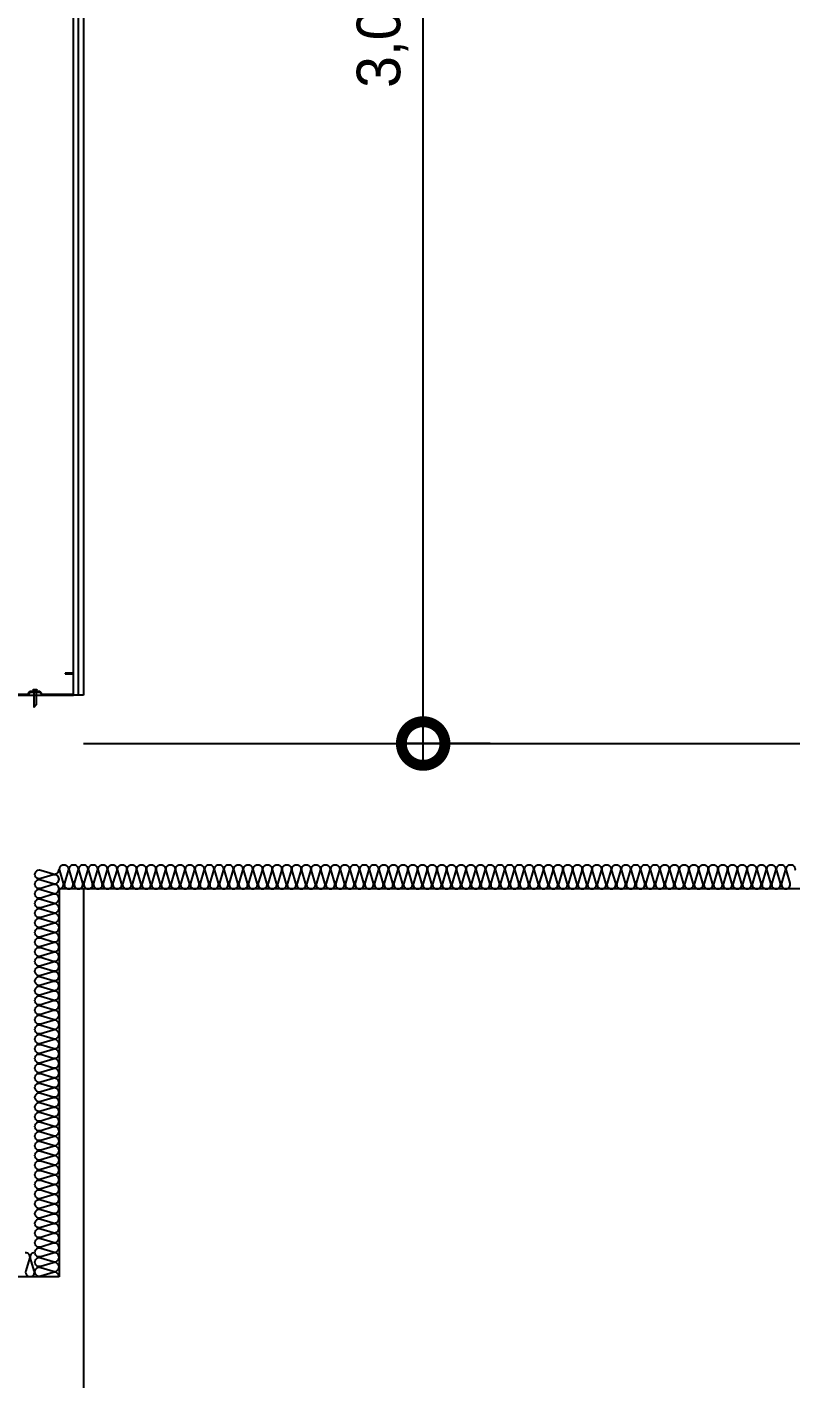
# Model space of a CAD drawing. Header units: millimetres. Extents: x 19868 to 801382, y -4805 to 85279.
# Drawn here: x 324872 to 326449, y 40968 to 43757 of the extents above; entities that cross this region are included whole.
import ezdxf

# ---------------------------------------------------------------- set-up
doc = ezdxf.new("R2010")
doc.units = ezdxf.units.MM
doc.header["$LTSCALE"] = 250
doc.layers.get('Defpoints').update_dxf_attribs({"color": 151})
for name, color, linetype in [('8입면선', 8, 'Continuous'), ('A-ELE-8', 8, 'Continuous'), ('A-FIN', 6, 'Continuous'), ('A-WALL-D', 7, 'Continuous'), ('GAGAM-DT', 7, 'Continuous'), ('ISL', 251, 'Continuous'), ('입면', 7, 'Continuous')]:
    doc.layers.add(name, color=color, linetype=linetype)
doc.layers.add('CK', color=221, linetype='Continuous', plot=False)
doc.styles.add('Gdim', font='')
doc.styles.get('Gdim').set_extended_font_data('Dotum')
doc.dimstyles.new('Gdim50', dxfattribs={"dimscale": 30, "dimtxt": 3, "dimasz": 6, "dimexe": 1.5, "dimexo": 2, "dimgap": 1, "dimtad": 1, "dimdec": 0, "dimzin": 0, "dimdsep": 46, "dimlunit": 6, "dimtxsty": 'Gdim', "dimblk": 'DOTSMALL', "dimcen": 1.5, "dimdle": 1.5, "dimclrd": 256, "dimclre": 256, "dimclrt": 256, "dimazin": 0, "dimtfac": 1, "dimtdec": 0, "dimtix": 1, "dimtmove": 2, "dimatfit": 3, "dimldrblk": 'DOTSMALL', "dimfxl": 1.5, "dimtolj": 1, "dimtzin": 0, "dimlwd": -1, "dimlwe": -1, "dimarcsym": 1})

# ---------------------------------------------------------------- blocks, each defined once
blk = doc.blocks.new('*U121')
at = {"layer": '8입면선', "color": 8}
blk.add_line((3316577.6, 472011.4), (3316577.6, 476211.4), dxfattribs=at)
at = {"layer": 'A-WALL-D'}
for p, q in [((3316567.6, 472021.4), (3316567.6, 476211.4)), ((3316587.6, 476211.4), (3316587.6, 472011.4)), ((3316587.6, 472011.4), (3316567.6, 472011.4))]:
    blk.add_line(p, q, dxfattribs=at)
at = {"layer": 'CK', "linetype": 'Continuous'}
blk.add_line((3316472.9, 472011.4), (3316502.3, 472011.4), dxfattribs=at)
at = {"layer": 'GAGAM-DT', "color": 8}
for p, q in [((3316482.8, 472017.2), (3316482.8, 472020.7)), ((3316492.7, 472017.2), (3316482.8, 472017.2)), ((3316491.2, 472022.2), (3316484.3, 472022.2)), ((3316485.3, 472017.2), (3316485.3, 472022.2)), ((3316485.3, 472017.2), (3316485.3, 471985.8)), ((3316490.3, 472017.2), (3316490.3, 472022.2)), ((3316490.3, 472017.2), (3316490.3, 471991.3)), ((3316492.7, 472017.2), (3316492.7, 472020.7)), ((3316490.3, 471991.3), (3316485.3, 471985.8))]:
    blk.add_line(p, q, dxfattribs=at)
for centre, start, end in [((3316484.3, 472020.7), 90, 180), ((3316491.2, 472020.7), 0, 90)]:
    blk.add_arc(centre, 1.51, start, end, dxfattribs=at)
at = {"layer": '입면', "color": 6}
for p, q in [((3316567.6, 472056.4), (3316549.8, 472056.4)), ((3316549.8, 472056.4), (3316549.8, 472055.2)), ((3316549.8, 472055.2), (3316566.4, 472055.2)), ((3316566.4, 472055.2), (3316566.4, 472012.6)), ((3316567.6, 472011.4), (3316567.6, 472056.4)), ((3316407.6, 472011.4), (3316472.9, 472011.4)), ((3316472.4, 472012.6), (3316408.8, 472012.6)), ((3316477.4, 472018.5), (3316472.4, 472012.6)), ((3316472.9, 472011.4), (3316477.9, 472017.3)), ((3316497.8, 472018.5), (3316477.4, 472018.5)), ((3316477.9, 472017.3), (3316497.3, 472017.3)), ((3316497.3, 472017.3), (3316502.3, 472011.4)), ((3316502.8, 472012.6), (3316497.8, 472018.5)), ((3316502.3, 472011.4), (3316567.6, 472011.4)), ((3316566.4, 472012.6), (3316502.8, 472012.6))]:
    blk.add_line(p, q, dxfattribs=at)
blk = doc.blocks.new('_DotSmall')
at = {"color": 0, "linetype": 'ByBlock', "const_width": 0.5}
blk.add_lwpolyline([(-0.0625, 0, 1), (0.0625, 0, 1)], format="xyb", close=True, dxfattribs=at)
blk = doc.blocks.new('*D258')
at = {"layer": 'CK', "transparency": 16777216}
for p, q in [((325689.6, 42233.9), (325689.6, 45323.9)), ((325827.8, 45278.9), (325644.6, 45278.9)), ((325827.8, 42278.9), (325644.6, 42278.9))]:
    blk.add_line(p, q, dxfattribs=at)
at = {"layer": 'Defpoints', "color": 0, "transparency": 16777216}
for p in [(325689.6, 45278.9), (325887.8, 45278.9), (325887.8, 42278.9)]:
    blk.add_point(p, dxfattribs=at)
at = {"layer": 'CK', "transparency": 16777216, "xscale": 180, "yscale": 180, "zscale": 180}
for p, rotation in [((325689.6, 45278.9), 90), ((325689.6, 42278.9), 270)]:
    blk.add_blockref('_DotSmall', p, dxfattribs=dict(at, rotation=rotation))
at = {"layer": 'CK', "transparency": 16777216, "insert": (325605.8, 43778.9), "char_height": 90, "attachment_point": 5, "rotation": 90, "style": 'Gdim'}
blk.add_mtext('\\A1;3,000', dxfattribs=at)

msp = doc.modelspace()

# ---------------------------------------------------------------- linework, layer by layer
at = {"layer": 'A-ELE-8'}
msp.add_line((324988.2, 41978.9), (324988.2, 34592.9), dxfattribs=at)
at = {"layer": 'A-FIN'}
msp.add_line((324988.2, 42278.9), (327788.2, 42278.9), dxfattribs=at)
at = {"layer": 'ISL'}
for p, q in [((327438.2, 41978.9), (324938.2, 41978.9)), ((324938.2, 41978.9), (324938.2, 41178.9)), ((324938.2, 41178.9), (324238.2, 41178.9))]:
    msp.add_line(p, q, dxfattribs=at)
for points in [[(324938.2, 41178.9, 0.509267), (324926.1, 41187.8), (324900.3, 41180.1, -1.372593), (324900.3, 41197.8), (324926.1, 41190.1, 0.509267), (324938.2, 41198.9, 0.509267), (324926.1, 41207.8), (324900.3, 41200.1, -1.372593), (324900.3, 41217.8), (324926.1, 41210.1, 0.509267), (324938.2, 41218.9, 0.509267), (324926.1, 41227.8), (324900.3, 41220.1, -1.372593), (324900.3, 41237.8), (324926.1, 41230.1, 0.509267), (324938.2, 41238.9, 0.509267), (324926.1, 41247.8), (324900.3, 41240.1, -1.372593), (324900.3, 41257.8), (324926.1, 41250.1, 0.509267), (324938.2, 41258.9, 0.509267), (324926.1, 41267.8), (324900.3, 41260.1, -1.372593), (324900.3, 41277.8), (324926.1, 41270.1, 0.509267), (324938.2, 41278.9, 0.509267), (324926.1, 41287.8), (324900.3, 41280.1, -1.372593), (324900.3, 41297.8), (324926.1, 41290.1, 0.509267), (324938.2, 41298.9, 0.509267), (324926.1, 41307.8), (324900.3, 41300.1, -1.372593), (324900.3, 41317.8), (324926.1, 41310.1, 0.509267), (324938.2, 41318.9, 0.509267), (324926.1, 41327.8), (324900.3, 41320.1, -1.372593), (324900.3, 41337.8), (324926.1, 41330.1, 0.509267), (324938.2, 41338.9, 0.509267), (324926.1, 41347.8), (324900.3, 41340.1, -1.372593), (324900.3, 41357.8), (324926.1, 41350.1, 0.509267), (324938.2, 41358.9, 0.509267), (324926.1, 41367.8), (324900.3, 41360.1, -1.372593), (324900.3, 41377.8), (324926.1, 41370.1, 0.509267), (324938.2, 41378.9, 0.509267), (324926.1, 41387.8), (324900.3, 41380.1, -1.372593), (324900.3, 41397.8), (324926.1, 41390.1, 0.509267), (324938.2, 41398.9, 0.509267), (324926.1, 41407.8), (324900.3, 41400.1, -1.372593), (324900.3, 41417.8), (324926.1, 41410.1, 0.509267), (324938.2, 41418.9, 0.509267), (324926.1, 41427.8), (324900.3, 41420.1, -1.372593), (324900.3, 41437.8), (324926.1, 41430.1, 0.509267), (324938.2, 41438.9, 0.509267), (324926.1, 41447.8), (324900.3, 41440.1, -1.372593), (324900.3, 41457.8), (324926.1, 41450.1, 0.509267), (324938.2, 41458.9, 0.509267), (324926.1, 41467.8), (324900.3, 41460.1, -1.372593), (324900.3, 41477.8), (324926.1, 41470.1, 0.509267), (324938.2, 41478.9, 0.509267), (324926.1, 41487.8), (324900.3, 41480.1, -1.372593), (324900.3, 41497.8), (324926.1, 41490.1, 0.509267), (324938.2, 41498.9, 0.509267), (324926.1, 41507.8), (324900.3, 41500.1, -1.372593), (324900.3, 41517.8), (324926.1, 41510.1, 0.509267), (324938.2, 41518.9, 0.509267), (324926.1, 41527.8), (324900.3, 41520.1, -1.372593), (324900.3, 41537.8), (324926.1, 41530.1, 0.509267), (324938.2, 41538.9, 0.509267), (324926.1, 41547.8), (324900.3, 41540.1, -1.372593), (324900.3, 41557.8), (324926.1, 41550.1, 0.509267), (324938.2, 41558.9, 0.509267), (324926.1, 41567.8), (324900.3, 41560.1, -1.372593), (324900.3, 41577.8), (324926.1, 41570.1, 0.509267), (324938.2, 41578.9, 0.509267), (324926.1, 41587.8), (324900.3, 41580.1, -1.372593), (324900.3, 41597.8), (324926.1, 41590.1, 0.509267), (324938.2, 41598.9, 0.509267), (324926.1, 41607.8), (324900.3, 41600.1, -1.372593), (324900.3, 41617.8), (324926.1, 41610.1, 0.509267), (324938.2, 41618.9, 0.509267), (324926.1, 41627.8), (324900.3, 41620.1, -1.372593), (324900.3, 41637.8), (324926.1, 41630.1, 0.509267), (324938.2, 41638.9, 0.509267), (324926.1, 41647.8), (324900.3, 41640.1, -1.372593), (324900.3, 41657.8), (324926.1, 41650.1, 0.509267), (324938.2, 41658.9, 0.509267), (324926.1, 41667.8), (324900.3, 41660.1, -1.372593), (324900.3, 41677.8), (324926.1, 41670.1, 0.509267), (324938.2, 41678.9, 0.509267), (324926.1, 41687.8), (324900.3, 41680.1, -1.372593), (324900.3, 41697.8), (324926.1, 41690.1, 0.509267), (324938.2, 41698.9, 0.509267), (324926.1, 41707.8), (324900.3, 41700.1, -1.372593), (324900.3, 41717.8), (324926.1, 41710.1, 0.509267), (324938.2, 41718.9, 0.509267), (324926.1, 41727.8), (324900.3, 41720.1, -1.372593), (324900.3, 41737.8), (324926.1, 41730.1, 0.509267), (324938.2, 41738.9, 0.509267), (324926.1, 41747.8), (324900.3, 41740.1, -1.372593), (324900.3, 41757.8), (324926.1, 41750.1, 0.509267), (324938.2, 41758.9, 0.509267), (324926.1, 41767.8), (324900.3, 41760.1, -1.372593), (324900.3, 41777.8), (324926.1, 41770.1, 0.509267), (324938.2, 41778.9, 0.509267), (324926.1, 41787.8), (324900.3, 41780.1, -1.372593), (324900.3, 41797.8), (324926.1, 41790.1, 0.509267), (324938.2, 41798.9, 0.509267), (324926.1, 41807.8), (324900.3, 41800.1, -1.372593), (324900.3, 41817.8), (324926.1, 41810.1, 0.509267), (324938.2, 41818.9, 0.509267), (324926.1, 41827.8), (324900.3, 41820.1, -1.372593), (324900.3, 41837.8), (324926.1, 41830.1, 0.509267), (324938.2, 41838.9, 0.509267), (324926.1, 41847.8), (324900.3, 41840.1, -1.372593), (324900.3, 41857.8), (324926.1, 41850.1, 0.509267), (324938.2, 41858.9, 0.509267), (324926.1, 41867.8), (324900.3, 41860.1, -1.372593), (324900.3, 41877.8), (324926.1, 41870.1, 0.509267), (324938.2, 41878.9, 0.509267), (324926.1, 41887.8), (324900.3, 41880.1, -1.372593), (324900.3, 41897.8), (324926.1, 41890.1, 0.509267), (324938.2, 41898.9, 0.509267), (324926.1, 41907.8), (324900.3, 41900.1, -1.372593), (324900.3, 41917.8), (324926.1, 41910.1, 0.509267), (324938.2, 41918.9, 0.509267), (324926.1, 41927.8), (324900.3, 41920.1, -1.372593), (324900.3, 41937.8), (324926.1, 41930.1, 0.509267), (324938.2, 41938.9, 0.509267), (324926.1, 41947.8), (324900.3, 41940.1, -1.372593), (324900.3, 41957.8), (324926.1, 41950.1, 0.509267), (324938.2, 41958.9, 0.509267), (324926.1, 41967.8), (324900.3, 41960.1, -1.372593), (324900.3, 41977.8), (324926.1, 41970.1, 0.509267), (324938.2, 41978.9, 0.509267), (324926.1, 41987.8), (324900.3, 41980.1, -1.372593), (324900.3, 41997.8), (324926.1, 41990.1, 0.509267), (324938.2, 41998.9, 0.509267), (324926.1, 42007.8), (324900.3, 42000.1, -1.372593), (324900.3, 42017.8), (324926.1, 42010.1, 0.509267), (324938.2, 42018.9)], [(324938.2, 41978.9, 0.509267), (324947, 41991.1), (324939.4, 42016.8, -1.372593), (324957, 42016.8), (324949.4, 41991.1, 0.509267), (324958.2, 41978.9, 0.509267), (324967, 41991.1), (324959.4, 42016.8, -1.372593), (324977, 42016.8), (324969.4, 41991.1, 0.509267), (324978.2, 41978.9, 0.509267), (324987, 41991.1), (324979.4, 42016.8, -1.372593), (324997, 42016.8), (324989.4, 41991.1, 0.509267), (324998.2, 41978.9, 0.509267), (325007, 41991.1), (324999.4, 42016.8, -1.372593), (325017, 42016.8), (325009.4, 41991.1, 0.509267), (325018.2, 41978.9, 0.509267), (325027, 41991.1), (325019.4, 42016.8, -1.372593), (325037, 42016.8), (325029.4, 41991.1, 0.509267), (325038.2, 41978.9, 0.509267), (325047, 41991.1), (325039.4, 42016.8, -1.372593), (325057, 42016.8), (325049.4, 41991.1, 0.509267), (325058.2, 41978.9, 0.509267), (325067, 41991.1), (325059.4, 42016.8, -1.372593), (325077, 42016.8), (325069.4, 41991.1, 0.509267), (325078.2, 41978.9, 0.509267), (325087, 41991.1), (325079.4, 42016.8, -1.372593), (325097, 42016.8), (325089.4, 41991.1, 0.509267), (325098.2, 41978.9, 0.509267), (325107, 41991.1), (325099.4, 42016.8, -1.372593), (325117, 42016.8), (325109.4, 41991.1, 0.509267), (325118.2, 41978.9, 0.509267), (325127, 41991.1), (325119.4, 42016.8, -1.372593), (325137, 42016.8), (325129.4, 41991.1, 0.509267), (325138.2, 41978.9, 0.509267), (325147, 41991.1), (325139.4, 42016.8, -1.372593), (325157, 42016.8), (325149.4, 41991.1, 0.509267), (325158.2, 41978.9, 0.509267), (325167, 41991.1), (325159.4, 42016.8, -1.372593), (325177, 42016.8), (325169.4, 41991.1, 0.509267), (325178.2, 41978.9, 0.509267), (325187, 41991.1), (325179.4, 42016.8, -1.372593), (325197, 42016.8), (325189.4, 41991.1, 0.509267), (325198.2, 41978.9, 0.509267), (325207, 41991.1), (325199.4, 42016.8, -1.372593), (325217, 42016.8), (325209.4, 41991.1, 0.509267), (325218.2, 41978.9, 0.509267), (325227, 41991.1), (325219.4, 42016.8, -1.372593), (325237, 42016.8), (325229.4, 41991.1, 0.509267), (325238.2, 41978.9, 0.509267), (325247, 41991.1), (325239.4, 42016.8, -1.372593), (325257, 42016.8), (325249.4, 41991.1, 0.509267), (325258.2, 41978.9, 0.509267), (325267, 41991.1), (325259.4, 42016.8, -1.372593), (325277, 42016.8), (325269.4, 41991.1, 0.509267), (325278.2, 41978.9, 0.509267), (325287, 41991.1), (325279.4, 42016.8, -1.372593), (325297, 42016.8), (325289.4, 41991.1, 0.509267), (325298.2, 41978.9, 0.509267), (325307, 41991.1), (325299.4, 42016.8, -1.372593), (325317, 42016.8), (325309.4, 41991.1, 0.509267), (325318.2, 41978.9, 0.509267), (325327, 41991.1), (325319.4, 42016.8, -1.372593), (325337, 42016.8), (325329.4, 41991.1, 0.509267), (325338.2, 41978.9, 0.509267), (325347, 41991.1), (325339.4, 42016.8, -1.372593), (325357, 42016.8), (325349.4, 41991.1, 0.509267), (325358.2, 41978.9, 0.509267), (325367, 41991.1), (325359.4, 42016.8, -1.372593), (325377, 42016.8), (325369.4, 41991.1, 0.509267), (325378.2, 41978.9, 0.509267), (325387, 41991.1), (325379.4, 42016.8, -1.372593), (325397, 42016.8), (325389.4, 41991.1, 0.509267), (325398.2, 41978.9, 0.509267), (325407, 41991.1), (325399.4, 42016.8, -1.372593), (325417, 42016.8), (325409.4, 41991.1, 0.509267), (325418.2, 41978.9, 0.509267), (325427, 41991.1), (325419.4, 42016.8, -1.372593), (325437, 42016.8), (325429.4, 41991.1, 0.509267), (325438.2, 41978.9, 0.509267), (325447, 41991.1), (325439.4, 42016.8, -1.372593), (325457, 42016.8), (325449.4, 41991.1, 0.509267), (325458.2, 41978.9, 0.509267), (325467, 41991.1), (325459.4, 42016.8, -1.372593), (325477, 42016.8), (325469.4, 41991.1, 0.509267), (325478.2, 41978.9, 0.509267), (325487, 41991.1), (325479.4, 42016.8, -1.372593), (325497, 42016.8), (325489.4, 41991.1, 0.509267), (325498.2, 41978.9, 0.509267), (325507, 41991.1), (325499.4, 42016.8, -1.372593), (325517, 42016.8), (325509.4, 41991.1, 0.509267), (325518.2, 41978.9, 0.509267), (325527, 41991.1), (325519.4, 42016.8, -1.372593), (325537, 42016.8), (325529.4, 41991.1, 0.509267), (325538.2, 41978.9, 0.509267), (325547, 41991.1), (325539.4, 42016.8, -1.372593), (325557, 42016.8), (325549.4, 41991.1, 0.509267), (325558.2, 41978.9, 0.509267), (325567, 41991.1), (325559.4, 42016.8, -1.372593), (325577, 42016.8), (325569.4, 41991.1, 0.509267), (325578.2, 41978.9, 0.509267), (325587, 41991.1), (325579.4, 42016.8, -1.372593), (325597, 42016.8), (325589.4, 41991.1, 0.509267), (325598.2, 41978.9, 0.509267), (325607, 41991.1), (325599.4, 42016.8, -1.372593), (325617, 42016.8), (325609.4, 41991.1, 0.509267), (325618.2, 41978.9, 0.509267), (325627, 41991.1), (325619.4, 42016.8, -1.372593), (325637, 42016.8), (325629.4, 41991.1, 0.509267), (325638.2, 41978.9, 0.509267), (325647, 41991.1), (325639.4, 42016.8, -1.372593), (325657, 42016.8), (325649.4, 41991.1, 0.509267), (325658.2, 41978.9, 0.509267), (325667, 41991.1), (325659.4, 42016.8, -1.372593), (325677, 42016.8), (325669.4, 41991.1, 0.509267), (325678.2, 41978.9, 0.509267), (325687, 41991.1), (325679.4, 42016.8, -1.372593), (325697, 42016.8), (325689.4, 41991.1, 0.509267), (325698.2, 41978.9, 0.509267), (325707, 41991.1), (325699.4, 42016.8, -1.372593), (325717, 42016.8), (325709.4, 41991.1, 0.509267), (325718.2, 41978.9, 0.509267), (325727, 41991.1), (325719.4, 42016.8, -1.372593), (325737, 42016.8), (325729.4, 41991.1, 0.509267), (325738.2, 41978.9, 0.509267), (325747, 41991.1), (325739.4, 42016.8, -1.372593), (325757, 42016.8), (325749.4, 41991.1, 0.509267), (325758.2, 41978.9, 0.509267), (325767, 41991.1), (325759.4, 42016.8, -1.372593), (325777, 42016.8), (325769.4, 41991.1, 0.509267), (325778.2, 41978.9, 0.509267), (325787, 41991.1), (325779.4, 42016.8, -1.372593), (325797, 42016.8), (325789.4, 41991.1, 0.509267), (325798.2, 41978.9, 0.509267), (325807, 41991.1), (325799.4, 42016.8, -1.372593), (325817, 42016.8), (325809.4, 41991.1, 0.509267), (325818.2, 41978.9, 0.509267), (325827, 41991.1), (325819.4, 42016.8, -1.372593), (325837, 42016.8), (325829.4, 41991.1, 0.509267), (325838.2, 41978.9, 0.509267), (325847, 41991.1), (325839.4, 42016.8, -1.372593), (325857, 42016.8), (325849.4, 41991.1, 0.509267), (325858.2, 41978.9, 0.509267), (325867, 41991.1), (325859.4, 42016.8, -1.372593), (325877, 42016.8), (325869.4, 41991.1, 0.509267), (325878.2, 41978.9, 0.509267), (325887, 41991.1), (325879.4, 42016.8, -1.372593), (325897, 42016.8), (325889.4, 41991.1, 0.509267), (325898.2, 41978.9, 0.509267), (325907, 41991.1), (325899.4, 42016.8, -1.372593), (325917, 42016.8), (325909.4, 41991.1, 0.509267), (325918.2, 41978.9, 0.509267), (325927, 41991.1), (325919.4, 42016.8, -1.372593), (325937, 42016.8), (325929.4, 41991.1, 0.509267), (325938.2, 41978.9, 0.509267), (325947, 41991.1), (325939.4, 42016.8, -1.372593), (325957, 42016.8), (325949.4, 41991.1, 0.509267), (325958.2, 41978.9, 0.509267), (325967, 41991.1), (325959.4, 42016.8, -1.372593), (325977, 42016.8), (325969.4, 41991.1, 0.509267), (325978.2, 41978.9, 0.509267), (325987, 41991.1), (325979.4, 42016.8, -1.372593), (325997, 42016.8), (325989.4, 41991.1, 0.509267), (325998.2, 41978.9, 0.509267), (326007, 41991.1), (325999.4, 42016.8, -1.372593), (326017, 42016.8), (326009.4, 41991.1, 0.509267), (326018.2, 41978.9, 0.509267), (326027, 41991.1), (326019.4, 42016.8, -1.372593), (326037, 42016.8), (326029.4, 41991.1, 0.509267), (326038.2, 41978.9, 0.509267), (326047, 41991.1), (326039.4, 42016.8, -1.372593), (326057, 42016.8), (326049.4, 41991.1, 0.509267), (326058.2, 41978.9, 0.509267), (326067, 41991.1), (326059.4, 42016.8, -1.372593), (326077, 42016.8), (326069.4, 41991.1, 0.509267), (326078.2, 41978.9, 0.509267), (326087, 41991.1), (326079.4, 42016.8, -1.372593), (326097, 42016.8), (326089.4, 41991.1, 0.509267), (326098.2, 41978.9, 0.509267), (326107, 41991.1), (326099.4, 42016.8, -1.372593), (326117, 42016.8), (326109.4, 41991.1, 0.509267), (326118.2, 41978.9, 0.509267), (326127, 41991.1), (326119.4, 42016.8, -1.372593), (326137, 42016.8), (326129.4, 41991.1, 0.509267), (326138.2, 41978.9, 0.509267), (326147, 41991.1), (326139.4, 42016.8, -1.372593), (326157, 42016.8), (326149.4, 41991.1, 0.509267), (326158.2, 41978.9, 0.509267), (326167, 41991.1), (326159.4, 42016.8, -1.372593), (326177, 42016.8), (326169.4, 41991.1, 0.509267), (326178.2, 41978.9, 0.509267), (326187, 41991.1), (326179.4, 42016.8, -1.372593), (326197, 42016.8), (326189.4, 41991.1, 0.509267), (326198.2, 41978.9, 0.509267), (326207, 41991.1), (326199.4, 42016.8, -1.372593), (326217, 42016.8), (326209.4, 41991.1, 0.509267), (326218.2, 41978.9, 0.509267), (326227, 41991.1), (326219.4, 42016.8, -1.372593), (326237, 42016.8), (326229.4, 41991.1, 0.509267), (326238.2, 41978.9, 0.509267), (326247, 41991.1), (326239.4, 42016.8, -1.372593), (326257, 42016.8), (326249.4, 41991.1, 0.509267), (326258.2, 41978.9, 0.509267), (326267, 41991.1), (326259.4, 42016.8, -1.372593), (326277, 42016.8), (326269.4, 41991.1, 0.509267), (326278.2, 41978.9, 0.509267), (326287, 41991.1), (326279.4, 42016.8, -1.372593), (326297, 42016.8), (326289.4, 41991.1, 0.509267), (326298.2, 41978.9, 0.509267), (326307, 41991.1), (326299.4, 42016.8, -1.372593), (326317, 42016.8), (326309.4, 41991.1, 0.509267), (326318.2, 41978.9, 0.509267), (326327, 41991.1), (326319.4, 42016.8, -1.372593), (326337, 42016.8), (326329.4, 41991.1, 0.509267), (326338.2, 41978.9, 0.509267), (326347, 41991.1), (326339.4, 42016.8, -1.372593), (326357, 42016.8), (326349.4, 41991.1, 0.509267), (326358.2, 41978.9, 0.509267), (326367, 41991.1), (326359.4, 42016.8, -1.372593), (326377, 42016.8), (326369.4, 41991.1, 0.509267), (326378.2, 41978.9, 0.509267), (326387, 41991.1), (326379.4, 42016.8, -1.372593), (326397, 42016.8), (326389.4, 41991.1, 0.509267), (326398.2, 41978.9, 0.509267), (326407, 41991.1), (326399.4, 42016.8, -1.372593), (326417, 42016.8), (326409.4, 41991.1, 0.509267), (326418.2, 41978.9, 0.509267), (326427, 41991.1), (326419.4, 42016.8, -1.372593), (326437, 42016.8), (326429.4, 41991.1, 0.509267), (326438.2, 41978.9, 0.509267), (326447, 41991.1), (326439.4, 42016.8, -1.372593), (326457, 42016.8)], [(324868.2, 41228.9, -0.509267), (324877, 41216.8), (324869.4, 41191.1, 1.372593), (324887, 41191.1), (324879.4, 41216.8, -0.509267), (324888.2, 41228.9)]]:
    msp.add_lwpolyline(points, format="xyb", dxfattribs=at)

# ---------------------------------------------------------------- block references
at = {"layer": 'A-WALL-D'}
msp.add_blockref('*U121', (-2991599.4, -429632.5), dxfattribs=at)

# ---------------------------------------------------------------- dimensions: what is measured, and where the dimension line sits
at = {"layer": 'CK'}
dim = msp.add_linear_dim(base=(325689.6, 45278.9), p1=(325887.8, 42278.9), p2=(325887.8, 45278.9), angle=90, dimstyle='Gdim50', dxfattribs=at)
dim.commit()
dim.dimension.update_dxf_attribs({"geometry": '*D258', "text_midpoint": (325605.8, 43778.9)})

doc.saveas('drawing.dxf')
